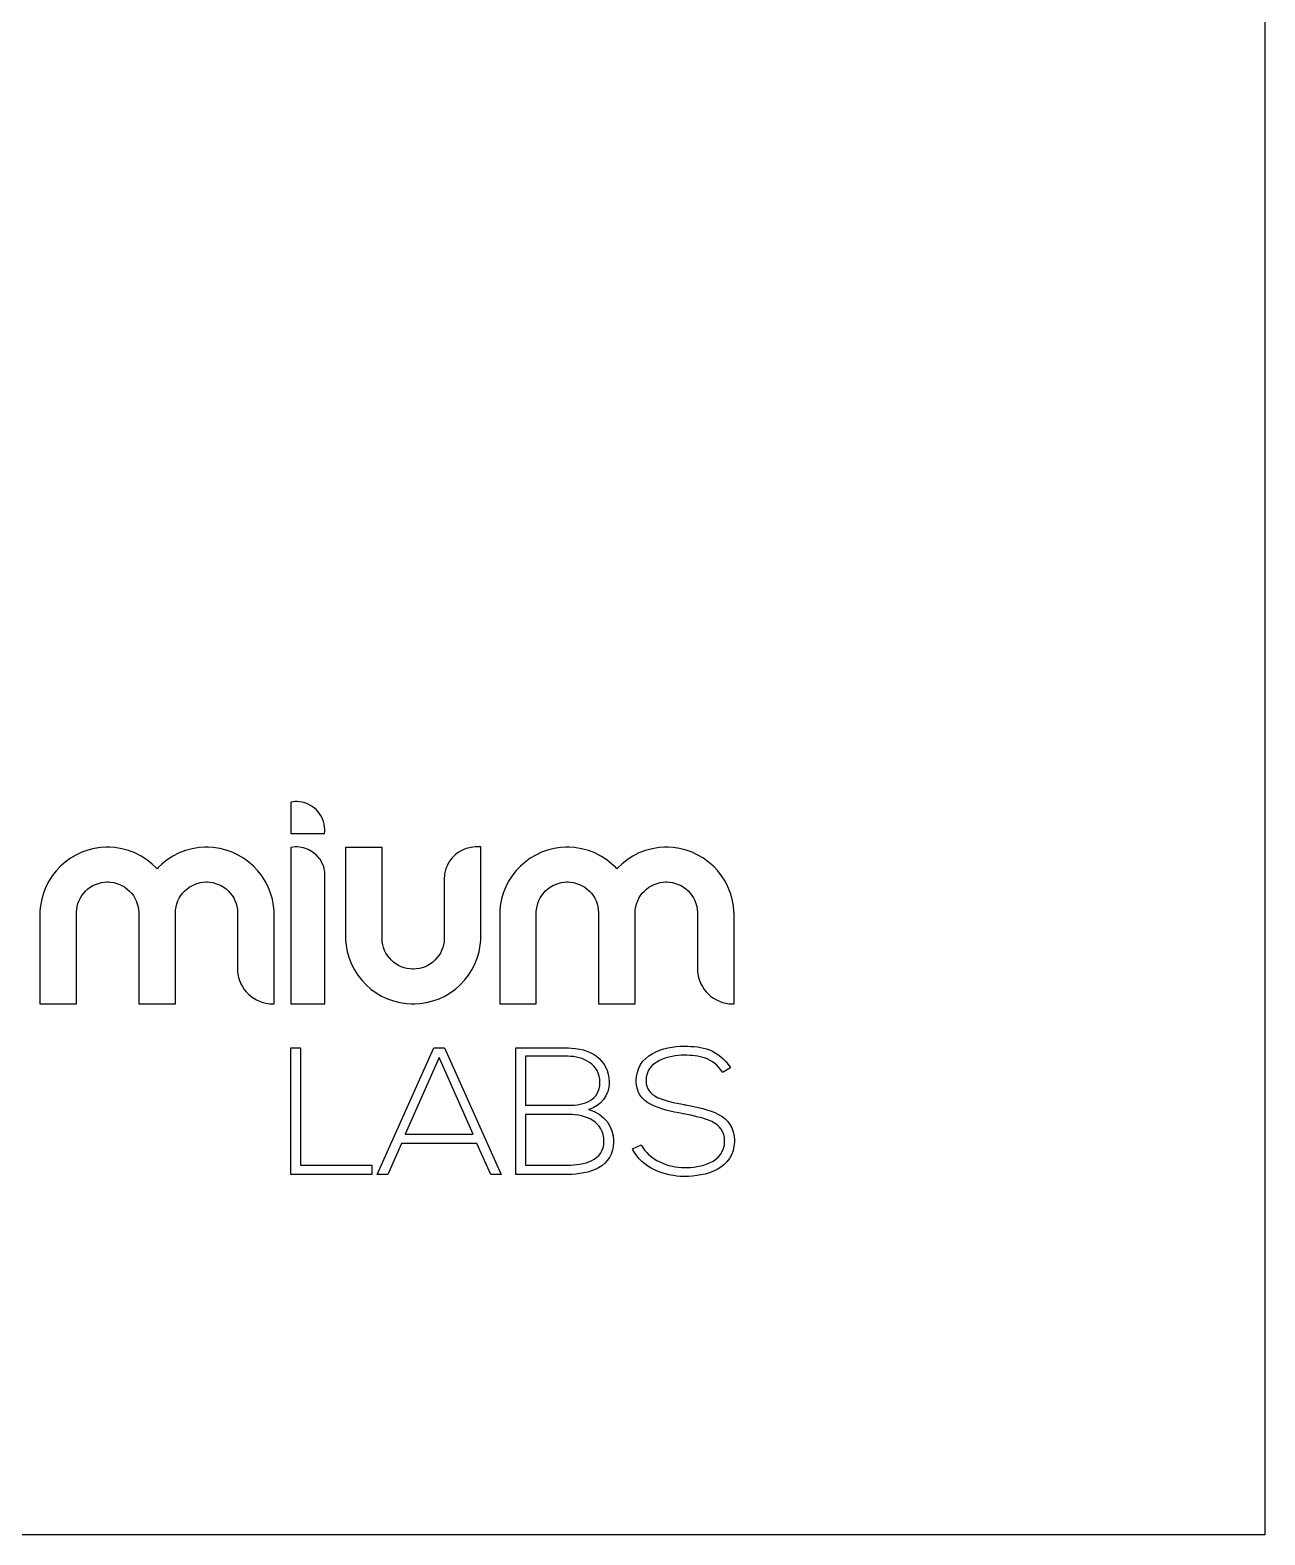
# Model space of a CAD drawing. Header units: millimetres. Extents: x 0 to 289, y 0 to 150.
# Drawn here: x 270.65 to 289, y 81.88 to 104.24 of the extents above; entities that cross this region are included whole.
import ezdxf

# ---------------------------------------------------------------- set-up
doc = ezdxf.new("R2010")
doc.units = ezdxf.units.MM
doc.header["$MEASUREMENT"] = 0
doc.layers.add('CUT', color=1, linetype='Continuous')
doc.layers.add('ENGRAVE', color=3, linetype='Continuous')

msp = doc.modelspace()

# ---------------------------------------------------------------- linework, layer by layer
at = {"layer": 'CUT'}
for p, q in [((289, 149.882), (289, 81.882)), ((289, 81.882), (0, 81.882))]:
    msp.add_line(p, q, dxfattribs=at)
at = {"layer": 'ENGRAVE'}
for points in [[(274.604, 92.777), (274.583, 92.777), (274.529, 92.77), (274.522, 92.769), (274.522, 92.301), (275.022, 92.301), (275.023, 92.305), (275.026, 92.343), (275.026, 92.355), (275.026, 92.366), (275.024, 92.398), (275.017, 92.44), (275.007, 92.481), (274.993, 92.519), (274.975, 92.556), (274.954, 92.591), (274.93, 92.624), (274.902, 92.654), (274.872, 92.681), (274.84, 92.705), (274.805, 92.726), (274.768, 92.744), (274.729, 92.758), (274.689, 92.769), (274.647, 92.775), (274.614, 92.777), (274.604, 92.777)], [(274.273, 91.13), (274.272, 91.155), (274.265, 91.229), (274.247, 91.326), (274.22, 91.419), (274.184, 91.509), (274.141, 91.594), (274.09, 91.674), (274.032, 91.748), (273.967, 91.817), (273.896, 91.879), (273.82, 91.935), (273.738, 91.984), (273.652, 92.024), (273.561, 92.057), (273.466, 92.08), (273.368, 92.095), (273.293, 92.1), (273.268, 92.1), (273.241, 92.1), (273.16, 92.094), (273.056, 92.078), (272.956, 92.051), (272.86, 92.014), (272.769, 91.968), (272.684, 91.913), (272.605, 91.85), (272.55, 91.798), (272.533, 91.78), (272.516, 91.798), (272.46, 91.85), (272.381, 91.913), (272.296, 91.968), (272.205, 92.014), (272.109, 92.051), (272.009, 92.078), (271.905, 92.094), (271.824, 92.1), (271.798, 92.1), (271.772, 92.1), (271.697, 92.095), (271.599, 92.08), (271.505, 92.057), (271.414, 92.024), (271.327, 91.984), (271.246, 91.935), (271.169, 91.879), (271.098, 91.817), (271.034, 91.748), (270.975, 91.674), (270.924, 91.594), (270.881, 91.509), (270.846, 91.419), (270.819, 91.326), (270.801, 91.229), (270.793, 91.155), (270.792, 91.13), (270.791, 91.13), (270.791, 89.773), (271.335, 89.773), (271.335, 91.129), (271.336, 91.141), (271.339, 91.176), (271.346, 91.221), (271.358, 91.265), (271.374, 91.307), (271.394, 91.346), (271.417, 91.384), (271.444, 91.419), (271.473, 91.451), (271.506, 91.48), (271.541, 91.506), (271.579, 91.529), (271.619, 91.548), (271.661, 91.563), (271.705, 91.574), (271.751, 91.581), (271.786, 91.584), (271.798, 91.584), (271.809, 91.584), (271.845, 91.581), (271.891, 91.574), (271.935, 91.563), (271.977, 91.547), (272.018, 91.528), (272.056, 91.505), (272.091, 91.478), (272.124, 91.449), (272.154, 91.416), (272.181, 91.38), (272.204, 91.342), (272.223, 91.302), (272.239, 91.26), (272.25, 91.216), (272.257, 91.17), (272.26, 91.134), (272.26, 91.123), (272.261, 91.123), (272.261, 89.773), (272.805, 89.773), (272.805, 91.123), (272.805, 91.123), (272.805, 91.134), (272.807, 91.17), (272.815, 91.216), (272.826, 91.26), (272.842, 91.302), (272.861, 91.342), (272.885, 91.38), (272.911, 91.416), (272.941, 91.449), (272.974, 91.478), (273.01, 91.505), (273.048, 91.528), (273.088, 91.547), (273.13, 91.563), (273.175, 91.574), (273.22, 91.581), (273.256, 91.584), (273.268, 91.584), (273.279, 91.584), (273.314, 91.581), (273.36, 91.575), (273.404, 91.563), (273.446, 91.548), (273.486, 91.529), (273.524, 91.506), (273.559, 91.48), (273.592, 91.451), (273.622, 91.419), (273.648, 91.384), (273.672, 91.347), (273.691, 91.307), (273.707, 91.265), (273.719, 91.221), (273.727, 91.176), (273.73, 91.141), (273.73, 91.13), (273.73, 91.13), (273.73, 90.264), (273.731, 90.251), (273.735, 90.213), (273.746, 90.164), (273.761, 90.117), (273.78, 90.071), (273.803, 90.028), (273.83, 89.988), (273.86, 89.95), (273.894, 89.915), (273.931, 89.884), (273.97, 89.855), (274.013, 89.831), (274.057, 89.811), (274.104, 89.794), (274.152, 89.782), (274.203, 89.775), (274.241, 89.772), (274.254, 89.772), (274.259, 89.772), (274.272, 89.773), (274.274, 89.773), (274.274, 91.13), (274.273, 91.13)], [(275.028, 91.678), (275.028, 91.687), (275.025, 91.732), (275.018, 91.776), (275.016, 91.785), (275.015, 91.787), (275.01, 91.805), (275.01, 91.807), (275.006, 91.818), (274.982, 91.873), (274.951, 91.925), (274.944, 91.934), (274.933, 91.948), (274.896, 91.988), (274.839, 92.032), (274.777, 92.066), (274.726, 92.086), (274.709, 92.09), (274.7, 92.092), (274.657, 92.099), (274.618, 92.103), (274.605, 92.103), (274.584, 92.103), (274.529, 92.096), (274.522, 92.095), (274.522, 89.773), (275.028, 89.773), (275.028, 91.367), (275.028, 91.421), (275.028, 91.563), (275.028, 91.581), (275.028, 91.589), (275.029, 91.67), (275.028, 91.678)], [(277.275, 92.103), (277.262, 92.103), (277.226, 92.1), (277.177, 92.092), (277.129, 92.08), (277.095, 92.067), (277.083, 92.062), (277.073, 92.058), (277.041, 92.041), (277.001, 92.015), (276.963, 91.985), (276.937, 91.961), (276.929, 91.952), (276.921, 91.943), (276.898, 91.916), (276.871, 91.876), (276.848, 91.834), (276.834, 91.801), (276.83, 91.79), (276.827, 91.782), (276.815, 91.743), (276.807, 91.703), (276.806, 91.694), (276.805, 91.684), (276.802, 91.631), (276.801, 91.578), (276.802, 91.567), (276.802, 91.554), (276.802, 91.446), (276.802, 91.409), (276.802, 90.785), (276.802, 90.775), (276.802, 90.746), (276.802, 90.743), (276.802, 90.731), (276.799, 90.696), (276.791, 90.651), (276.779, 90.608), (276.763, 90.566), (276.744, 90.526), (276.72, 90.489), (276.694, 90.454), (276.664, 90.422), (276.631, 90.392), (276.596, 90.366), (276.558, 90.343), (276.518, 90.324), (276.476, 90.309), (276.432, 90.298), (276.386, 90.291), (276.351, 90.289), (276.34, 90.289), (276.328, 90.289), (276.293, 90.291), (276.248, 90.298), (276.204, 90.309), (276.162, 90.324), (276.122, 90.343), (276.084, 90.366), (276.048, 90.392), (276.016, 90.422), (275.986, 90.454), (275.959, 90.489), (275.936, 90.526), (275.916, 90.566), (275.9, 90.608), (275.888, 90.651), (275.881, 90.696), (275.878, 90.731), (275.878, 90.743), (275.878, 92.097), (275.334, 92.097), (275.334, 92.097), (275.334, 92.093), (275.334, 92.082), (275.334, 92.063), (275.334, 92.039), (275.334, 92.008), (275.334, 91.972), (275.334, 91.931), (275.334, 91.885), (275.334, 91.836), (275.334, 91.783), (275.334, 91.727), (275.334, 91.668), (275.334, 91.608), (275.334, 91.546), (275.334, 91.483), (275.334, 91.42), (275.334, 91.356), (275.334, 91.294), (275.334, 91.232), (275.334, 91.171), (275.334, 91.113), (275.334, 91.057), (275.334, 91.004), (275.334, 90.954), (275.334, 90.909), (275.334, 90.868), (275.334, 90.832), (275.334, 90.801), (275.334, 90.776), (275.334, 90.758), (275.334, 90.747), (275.334, 90.743), (275.334, 90.743), (275.335, 90.718), (275.343, 90.643), (275.361, 90.546), (275.388, 90.453), (275.423, 90.364), (275.467, 90.279), (275.518, 90.199), (275.576, 90.124), (275.64, 90.056), (275.711, 89.993), (275.788, 89.937), (275.87, 89.889), (275.956, 89.848), (276.047, 89.816), (276.141, 89.792), (276.239, 89.778), (276.315, 89.773), (276.34, 89.773), (276.365, 89.773), (276.44, 89.778), (276.538, 89.792), (276.633, 89.816), (276.724, 89.848), (276.81, 89.889), (276.892, 89.937), (276.968, 89.993), (277.039, 90.056), (277.104, 90.124), (277.162, 90.199), (277.213, 90.279), (277.256, 90.364), (277.292, 90.453), (277.319, 90.546), (277.337, 90.643), (277.345, 90.718), (277.346, 90.743), (277.346, 92.103), (277.275, 92.103)], [(281.108, 91.13), (281.107, 91.155), (281.1, 91.229), (281.082, 91.326), (281.055, 91.419), (281.019, 91.509), (280.976, 91.594), (280.925, 91.674), (280.867, 91.748), (280.802, 91.817), (280.731, 91.879), (280.655, 91.935), (280.573, 91.984), (280.487, 92.024), (280.396, 92.057), (280.301, 92.08), (280.203, 92.095), (280.128, 92.1), (280.103, 92.1), (280.076, 92.1), (279.995, 92.094), (279.891, 92.078), (279.791, 92.051), (279.695, 92.014), (279.604, 91.968), (279.519, 91.913), (279.44, 91.85), (279.385, 91.798), (279.368, 91.78), (279.351, 91.798), (279.295, 91.85), (279.216, 91.913), (279.131, 91.968), (279.04, 92.014), (278.944, 92.051), (278.844, 92.078), (278.74, 92.094), (278.659, 92.1), (278.632, 92.1), (278.607, 92.1), (278.532, 92.095), (278.434, 92.08), (278.339, 92.057), (278.249, 92.024), (278.162, 91.984), (278.08, 91.935), (278.004, 91.879), (277.933, 91.817), (277.868, 91.748), (277.81, 91.674), (277.759, 91.594), (277.716, 91.509), (277.68, 91.419), (277.653, 91.326), (277.635, 91.229), (277.628, 91.155), (277.627, 91.13), (277.626, 91.13), (277.626, 89.773), (278.17, 89.773), (278.17, 91.129), (278.17, 91.141), (278.173, 91.176), (278.181, 91.221), (278.193, 91.265), (278.209, 91.307), (278.229, 91.346), (278.252, 91.384), (278.279, 91.419), (278.308, 91.451), (278.341, 91.48), (278.376, 91.506), (278.414, 91.529), (278.454, 91.548), (278.496, 91.563), (278.54, 91.574), (278.585, 91.581), (278.621, 91.584), (278.632, 91.584), (278.644, 91.584), (278.68, 91.581), (278.725, 91.574), (278.77, 91.563), (278.812, 91.547), (278.852, 91.528), (278.891, 91.505), (278.926, 91.478), (278.959, 91.449), (278.989, 91.416), (279.015, 91.38), (279.038, 91.342), (279.058, 91.302), (279.074, 91.26), (279.085, 91.216), (279.092, 91.17), (279.095, 91.134), (279.095, 91.123), (279.095, 91.123), (279.095, 89.773), (279.64, 89.773), (279.64, 91.123), (279.64, 91.123), (279.64, 91.134), (279.642, 91.17), (279.65, 91.216), (279.661, 91.26), (279.677, 91.302), (279.696, 91.342), (279.72, 91.38), (279.746, 91.416), (279.776, 91.449), (279.809, 91.478), (279.845, 91.505), (279.883, 91.528), (279.923, 91.547), (279.965, 91.563), (280.009, 91.574), (280.055, 91.581), (280.091, 91.584), (280.103, 91.584), (280.114, 91.584), (280.149, 91.581), (280.195, 91.575), (280.239, 91.563), (280.281, 91.548), (280.321, 91.529), (280.359, 91.506), (280.394, 91.48), (280.427, 91.451), (280.457, 91.419), (280.483, 91.384), (280.507, 91.347), (280.526, 91.307), (280.542, 91.265), (280.554, 91.221), (280.562, 91.176), (280.565, 91.141), (280.565, 91.13), (280.565, 91.13), (280.565, 90.264), (280.566, 90.251), (280.57, 90.213), (280.581, 90.164), (280.596, 90.117), (280.615, 90.071), (280.638, 90.028), (280.665, 89.988), (280.695, 89.95), (280.729, 89.915), (280.766, 89.884), (280.805, 89.855), (280.848, 89.831), (280.892, 89.811), (280.939, 89.794), (280.987, 89.782), (281.038, 89.775), (281.076, 89.772), (281.089, 89.772), (281.094, 89.772), (281.107, 89.773), (281.109, 89.773), (281.109, 91.13), (281.108, 91.13)], [(274.667, 89.117), (274.667, 87.375), (275.725, 87.375), (275.725, 87.237), (274.522, 87.237), (274.522, 89.117), (274.667, 89.117)], [(277.494, 87.237), (277.287, 87.699), (276.165, 87.699), (275.961, 87.237), (275.805, 87.237), (276.648, 89.117), (276.807, 89.117), (277.65, 87.237), (277.494, 87.237)], [(279.253, 88.604), (279.253, 88.586), (279.247, 88.534), (279.231, 88.468), (279.205, 88.407), (279.17, 88.352), (279.126, 88.304), (279.074, 88.262), (279.014, 88.228), (278.964, 88.207), (278.947, 88.202), (278.968, 88.196), (279.031, 88.172), (279.104, 88.131), (279.168, 88.081), (279.221, 88.022), (279.262, 87.957), (279.293, 87.885), (279.311, 87.809), (279.317, 87.749), (279.317, 87.729), (279.317, 87.712), (279.313, 87.66), (279.301, 87.597), (279.282, 87.54), (279.256, 87.489), (279.224, 87.444), (279.187, 87.403), (279.144, 87.368), (279.097, 87.338), (279.047, 87.312), (278.993, 87.291), (278.936, 87.274), (278.878, 87.26), (278.818, 87.25), (278.757, 87.243), (278.696, 87.239), (278.65, 87.237), (278.635, 87.237), (277.865, 87.237), (277.865, 89.117), (278.635, 89.117), (278.65, 89.117), (278.695, 89.115), (278.753, 89.109), (278.81, 89.1), (278.866, 89.087), (278.919, 89.07), (278.97, 89.049), (279.018, 89.024), (279.063, 88.994), (279.104, 88.961), (279.141, 88.923), (279.173, 88.881), (279.201, 88.835), (279.223, 88.784), (279.239, 88.729), (279.249, 88.669), (279.253, 88.62), (279.253, 88.604)], [(278.01, 88.266), (278.654, 88.266), (278.665, 88.266), (278.696, 88.267), (278.739, 88.269), (278.78, 88.274), (278.821, 88.281), (278.861, 88.29), (278.899, 88.302), (278.936, 88.317), (278.97, 88.334), (279.001, 88.355), (279.029, 88.379), (279.054, 88.407), (279.075, 88.438), (279.092, 88.473), (279.105, 88.512), (279.113, 88.556), (279.116, 88.592), (279.116, 88.604), (279.116, 88.616), (279.113, 88.654), (279.105, 88.699), (279.092, 88.742), (279.074, 88.78), (279.052, 88.816), (279.025, 88.848), (278.996, 88.876), (278.963, 88.901), (278.928, 88.923), (278.89, 88.942), (278.851, 88.958), (278.809, 88.971), (278.767, 88.981), (278.723, 88.988), (278.679, 88.992), (278.646, 88.993), (278.635, 88.993), (278.01, 88.993), (278.01, 88.266)], [(280.939, 88.754), (280.933, 88.764), (280.913, 88.793), (280.884, 88.828), (280.854, 88.859), (280.822, 88.887), (280.789, 88.91), (280.755, 88.931), (280.719, 88.949), (280.683, 88.963), (280.645, 88.976), (280.607, 88.986), (280.568, 88.993), (280.529, 88.999), (280.489, 89.004), (280.45, 89.007), (280.41, 89.008), (280.38, 89.009), (280.37, 89.009), (280.359, 89.009), (280.327, 89.008), (280.282, 89.005), (280.236, 89), (280.188, 88.992), (280.14, 88.982), (280.093, 88.968), (280.047, 88.951), (280.003, 88.932), (279.961, 88.908), (279.923, 88.881), (279.888, 88.85), (279.859, 88.815), (279.834, 88.775), (279.816, 88.731), (279.805, 88.682), (279.801, 88.642), (279.801, 88.628), (279.801, 88.618), (279.804, 88.585), (279.812, 88.547), (279.827, 88.512), (279.846, 88.48), (279.87, 88.452), (279.899, 88.427), (279.932, 88.404), (279.969, 88.383), (280.01, 88.365), (280.054, 88.349), (280.102, 88.334), (280.152, 88.32), (280.205, 88.308), (280.26, 88.296), (280.317, 88.285), (280.361, 88.277), (280.375, 88.274), (280.392, 88.271), (280.443, 88.261), (280.511, 88.247), (280.578, 88.233), (280.644, 88.217), (280.707, 88.199), (280.768, 88.179), (280.826, 88.156), (280.88, 88.13), (280.931, 88.099), (280.976, 88.065), (281.015, 88.025), (281.049, 87.98), (281.077, 87.928), (281.097, 87.871), (281.109, 87.806), (281.114, 87.752), (281.114, 87.734), (281.114, 87.715), (281.108, 87.658), (281.094, 87.59), (281.071, 87.528), (281.041, 87.473), (281.003, 87.424), (280.96, 87.381), (280.912, 87.344), (280.859, 87.312), (280.802, 87.285), (280.743, 87.262), (280.681, 87.244), (280.618, 87.23), (280.555, 87.22), (280.492, 87.213), (280.43, 87.209), (280.385, 87.208), (280.37, 87.208), (280.356, 87.208), (280.315, 87.209), (280.259, 87.214), (280.203, 87.221), (280.147, 87.231), (280.091, 87.245), (280.036, 87.261), (279.982, 87.281), (279.929, 87.304), (279.879, 87.331), (279.83, 87.361), (279.783, 87.394), (279.74, 87.431), (279.699, 87.472), (279.662, 87.516), (279.629, 87.564), (279.606, 87.603), (279.599, 87.616), (279.728, 87.68), (279.734, 87.67), (279.752, 87.639), (279.78, 87.6), (279.811, 87.564), (279.845, 87.531), (279.882, 87.5), (279.921, 87.472), (279.963, 87.447), (280.006, 87.424), (280.05, 87.404), (280.096, 87.387), (280.142, 87.372), (280.188, 87.361), (280.235, 87.351), (280.281, 87.345), (280.326, 87.341), (280.359, 87.339), (280.37, 87.339), (280.381, 87.339), (280.415, 87.34), (280.462, 87.343), (280.511, 87.348), (280.561, 87.355), (280.611, 87.365), (280.661, 87.377), (280.709, 87.394), (280.756, 87.413), (280.8, 87.437), (280.84, 87.465), (280.876, 87.497), (280.908, 87.534), (280.933, 87.577), (280.953, 87.624), (280.965, 87.678), (280.969, 87.722), (280.969, 87.737), (280.969, 87.749), (280.966, 87.787), (280.956, 87.833), (280.939, 87.874), (280.917, 87.91), (280.889, 87.943), (280.856, 87.973), (280.818, 87.999), (280.777, 88.022), (280.732, 88.042), (280.683, 88.06), (280.632, 88.077), (280.578, 88.091), (280.523, 88.104), (280.467, 88.117), (280.409, 88.128), (280.365, 88.137), (280.351, 88.139), (280.335, 88.142), (280.287, 88.152), (280.222, 88.165), (280.159, 88.179), (280.097, 88.195), (280.038, 88.212), (279.98, 88.231), (279.926, 88.252), (279.875, 88.276), (279.828, 88.304), (279.785, 88.335), (279.748, 88.371), (279.716, 88.411), (279.691, 88.455), (279.672, 88.505), (279.66, 88.561), (279.656, 88.607), (279.656, 88.623), (279.656, 88.641), (279.659, 88.694), (279.672, 88.759), (279.692, 88.818), (279.721, 88.872), (279.756, 88.92), (279.797, 88.962), (279.843, 89), (279.894, 89.032), (279.949, 89.06), (280.006, 89.084), (280.066, 89.103), (280.127, 89.118), (280.189, 89.13), (280.25, 89.138), (280.311, 89.142), (280.355, 89.144), (280.37, 89.144), (280.382, 89.144), (280.42, 89.143), (280.469, 89.141), (280.517, 89.138), (280.564, 89.133), (280.611, 89.125), (280.656, 89.115), (280.701, 89.103), (280.745, 89.088), (280.787, 89.069), (280.829, 89.047), (280.87, 89.021), (280.909, 88.991), (280.948, 88.956), (280.985, 88.917), (281.022, 88.873), (281.049, 88.837), (281.057, 88.824), (280.939, 88.754)], [(277.231, 87.834), (276.726, 88.977), (276.221, 87.834), (277.231, 87.834)], [(278.01, 87.377), (278.635, 87.377), (278.647, 87.377), (278.68, 87.378), (278.726, 87.38), (278.773, 87.384), (278.819, 87.391), (278.865, 87.399), (278.91, 87.411), (278.953, 87.425), (278.994, 87.443), (279.032, 87.464), (279.067, 87.488), (279.098, 87.517), (279.124, 87.55), (279.146, 87.588), (279.162, 87.631), (279.172, 87.678), (279.175, 87.718), (279.175, 87.731), (279.175, 87.745), (279.172, 87.784), (279.162, 87.833), (279.148, 87.877), (279.128, 87.917), (279.104, 87.953), (279.076, 87.986), (279.043, 88.015), (279.008, 88.04), (278.97, 88.062), (278.929, 88.08), (278.886, 88.096), (278.842, 88.108), (278.796, 88.117), (278.749, 88.124), (278.701, 88.127), (278.666, 88.129), (278.654, 88.129), (278.01, 88.129), (278.01, 87.377)]]:
    msp.add_lwpolyline(points, close=True, dxfattribs=at)

doc.saveas('drawing.dxf')
